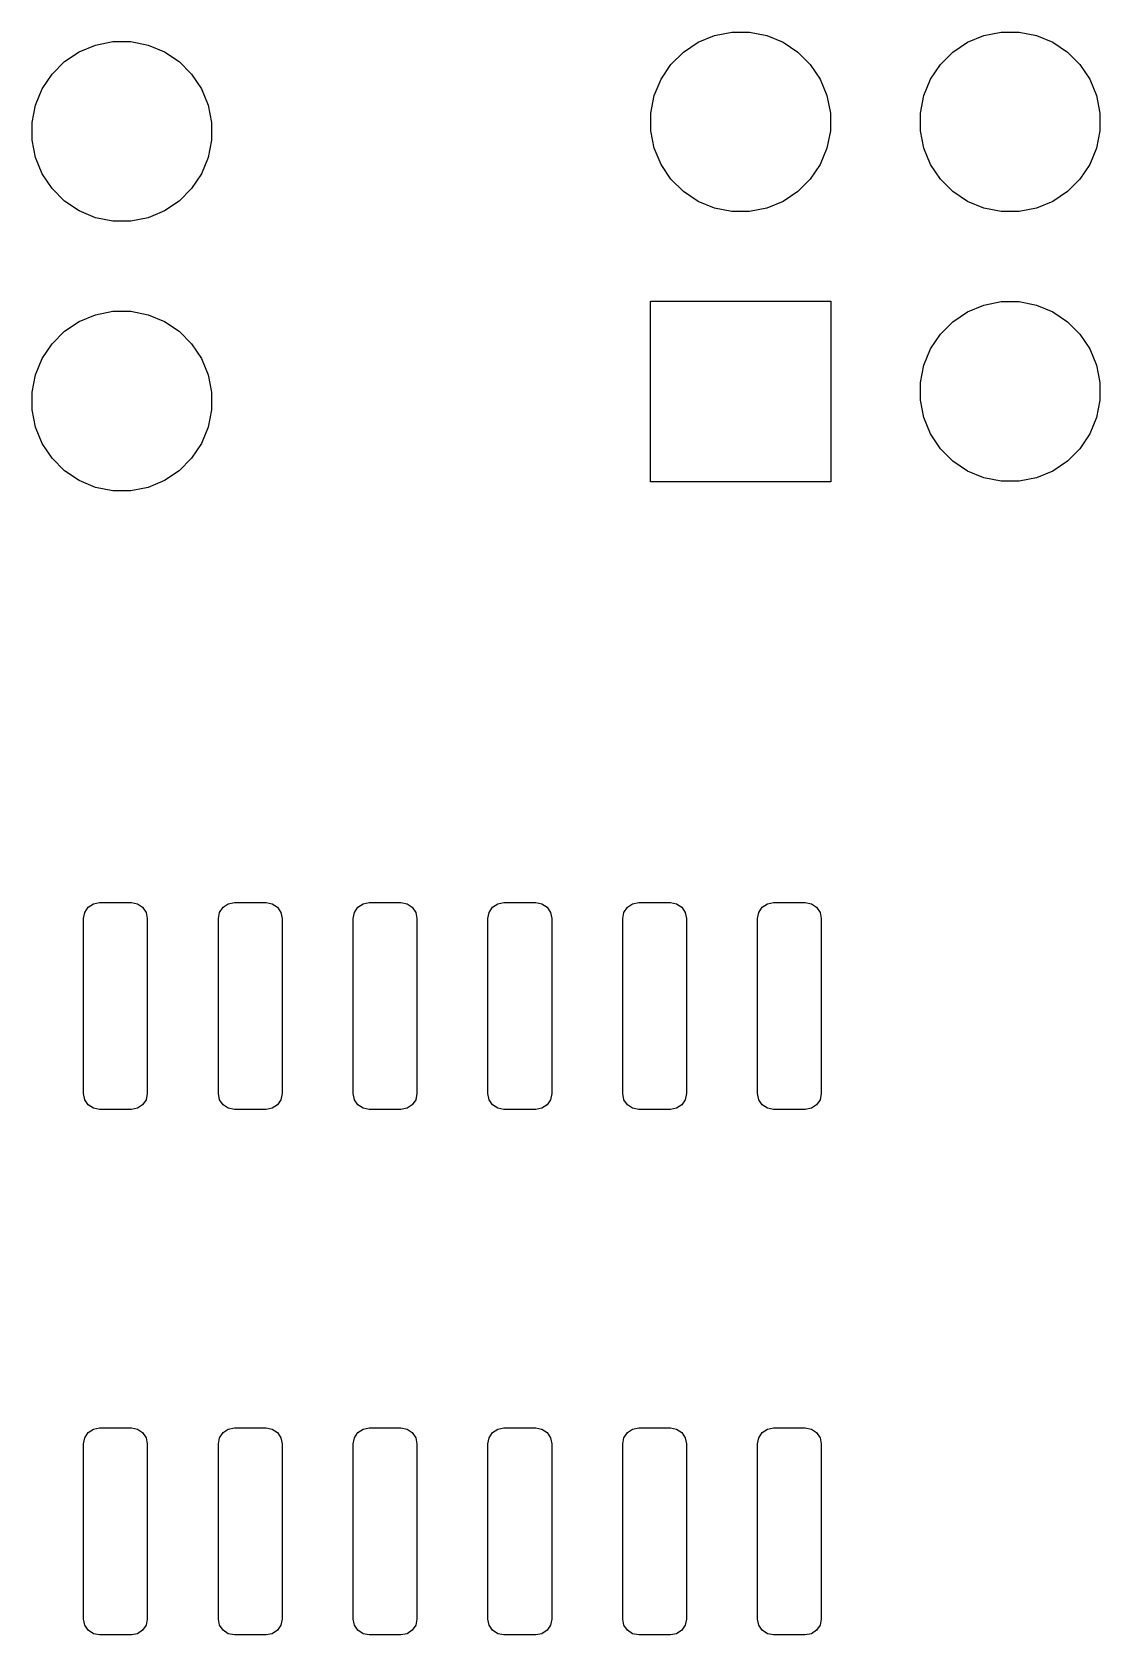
# Model space of a CAD drawing. Extents: x 107.3 to 199.4, y -97.4 to -51.6.
# Drawn here: x 153.36 to 163.43, y -70.67 to -55.57 of the extents above; entities that cross this region are included whole.
import ezdxf

# ---------------------------------------------------------------- set-up
doc = ezdxf.new("R2010")
doc.units = 0
doc.layers.add('BLACK', color=7, linetype='CONTINUOUS')

msp = doc.modelspace()

# ---------------------------------------------------------------- linework, layer by layer
at = {"layer": 'BLACK', "linetype": 'CONTINUOUS'}
for p, q in [((153.809313, -55.760367), (153.963258, -55.696601)), ((153.963258, -55.696601), (154.126685, -55.664093)), ((154.126685, -55.664093), (154.293315, -55.664093)), ((154.293315, -55.664093), (154.456742, -55.696601)), ((154.456742, -55.696601), (154.610687, -55.760367)), ((159.500766, -55.762941), (159.639313, -55.670367)), ((159.639313, -55.670367), (159.793258, -55.606601)), ((159.793258, -55.606601), (159.956685, -55.574093)), ((159.956685, -55.574093), (160.123315, -55.574093)), ((160.123315, -55.574093), (160.286742, -55.606601)), ((160.286742, -55.606601), (160.440687, -55.670367)), ((160.440687, -55.670367), (160.579234, -55.762941)), ((162.040766, -55.762941), (162.179313, -55.670367)), ((162.179313, -55.670367), (162.333258, -55.606601)), ((162.333258, -55.606601), (162.496685, -55.574093)), ((162.496685, -55.574093), (162.663315, -55.574093)), ((162.663315, -55.574093), (162.826742, -55.606601)), ((162.826742, -55.606601), (162.980687, -55.670367)), ((162.980687, -55.670367), (163.119234, -55.762941)), ((153.552941, -55.970766), (153.670766, -55.852941)), ((153.670766, -55.852941), (153.809313, -55.760367)), ((154.610687, -55.760367), (154.749234, -55.852941)), ((154.749234, -55.852941), (154.867059, -55.970766)), ((159.382941, -55.880766), (159.500766, -55.762941)), ((160.579234, -55.762941), (160.697059, -55.880766)), ((161.922941, -55.880766), (162.040766, -55.762941)), ((163.119234, -55.762941), (163.237059, -55.880766)), ((153.460367, -56.109313), (153.552941, -55.970766)), ((154.867059, -55.970766), (154.959633, -56.109313)), ((159.226601, -56.173258), (159.290367, -56.019313)), ((159.290367, -56.019313), (159.382941, -55.880766)), ((160.697059, -55.880766), (160.789633, -56.019313)), ((160.789633, -56.019313), (160.853399, -56.173258)), ((161.766601, -56.173258), (161.830367, -56.019313)), ((161.830367, -56.019313), (161.922941, -55.880766)), ((163.237059, -55.880766), (163.329633, -56.019313)), ((163.329633, -56.019313), (163.393399, -56.173258)), ((153.396601, -56.263258), (153.460367, -56.109313)), ((154.959633, -56.109313), (155.023399, -56.263258)), ((159.194093, -56.336685), (159.226601, -56.173258)), ((160.853399, -56.173258), (160.885907, -56.336685)), ((161.734093, -56.336685), (161.766601, -56.173258)), ((163.393399, -56.173258), (163.425907, -56.336685)), ((153.364093, -56.426685), (153.396601, -56.263258)), ((155.023399, -56.263258), (155.055907, -56.426685)), ((153.364093, -56.593315), (153.364093, -56.426685)), ((155.055907, -56.426685), (155.055907, -56.593315)), ((159.194093, -56.503315), (159.194093, -56.336685)), ((160.885907, -56.336685), (160.885907, -56.503315)), ((161.734093, -56.503315), (161.734093, -56.336685)), ((163.425907, -56.336685), (163.425907, -56.503315)), ((153.396601, -56.756742), (153.364093, -56.593315)), ((155.055907, -56.593315), (155.023399, -56.756742)), ((159.226601, -56.666742), (159.194093, -56.503315)), ((160.885907, -56.503315), (160.853399, -56.666742)), ((161.766601, -56.666742), (161.734093, -56.503315)), ((163.425907, -56.503315), (163.393399, -56.666742)), ((153.460367, -56.910687), (153.396601, -56.756742)), ((155.023399, -56.756742), (154.959633, -56.910687)), ((159.290367, -56.820687), (159.226601, -56.666742)), ((160.853399, -56.666742), (160.789633, -56.820687)), ((161.830367, -56.820687), (161.766601, -56.666742)), ((163.393399, -56.666742), (163.329633, -56.820687)), ((153.552941, -57.049234), (153.460367, -56.910687)), ((154.959633, -56.910687), (154.867059, -57.049234)), ((159.382941, -56.959234), (159.290367, -56.820687)), ((160.789633, -56.820687), (160.697059, -56.959234)), ((161.922941, -56.959234), (161.830367, -56.820687)), ((163.329633, -56.820687), (163.237059, -56.959234)), ((153.670766, -57.167059), (153.552941, -57.049234)), ((154.867059, -57.049234), (154.749234, -57.167059)), ((159.500766, -57.077059), (159.382941, -56.959234)), ((159.639313, -57.169633), (159.500766, -57.077059)), ((160.579234, -57.077059), (160.440687, -57.169633)), ((160.697059, -56.959234), (160.579234, -57.077059)), ((162.040766, -57.077059), (161.922941, -56.959234)), ((162.179313, -57.169633), (162.040766, -57.077059)), ((163.119234, -57.077059), (162.980687, -57.169633)), ((163.237059, -56.959234), (163.119234, -57.077059)), ((153.809313, -57.259633), (153.670766, -57.167059)), ((154.749234, -57.167059), (154.610687, -57.259633)), ((159.793258, -57.233399), (159.639313, -57.169633)), ((160.440687, -57.169633), (160.286742, -57.233399)), ((162.333258, -57.233399), (162.179313, -57.169633)), ((162.980687, -57.169633), (162.826742, -57.233399)), ((153.963258, -57.323399), (153.809313, -57.259633)), ((154.126685, -57.355907), (153.963258, -57.323399)), ((154.293315, -57.355907), (154.126685, -57.355907)), ((154.456742, -57.323399), (154.293315, -57.355907)), ((154.610687, -57.259633), (154.456742, -57.323399)), ((159.956685, -57.265907), (159.793258, -57.233399)), ((160.123315, -57.265907), (159.956685, -57.265907)), ((160.286742, -57.233399), (160.123315, -57.265907)), ((162.496685, -57.265907), (162.333258, -57.233399)), ((162.663315, -57.265907), (162.496685, -57.265907)), ((162.826742, -57.233399), (162.663315, -57.265907)), ((159.19, -59.81), (159.19, -58.11)), ((159.19, -58.11), (160.89, -58.11)), ((160.89, -58.11), (160.89, -59.81)), ((162.333258, -58.146601), (162.496685, -58.114093)), ((162.496685, -58.114093), (162.663315, -58.114093)), ((162.663315, -58.114093), (162.826742, -58.146601)), ((153.809313, -58.300367), (153.963258, -58.236601)), ((153.963258, -58.236601), (154.126685, -58.204093)), ((154.126685, -58.204093), (154.293315, -58.204093)), ((154.293315, -58.204093), (154.456742, -58.236601)), ((154.456742, -58.236601), (154.610687, -58.300367)), ((162.040766, -58.302941), (162.179313, -58.210367)), ((162.179313, -58.210367), (162.333258, -58.146601)), ((162.826742, -58.146601), (162.980687, -58.210367)), ((162.980687, -58.210367), (163.119234, -58.302941)), ((153.552941, -58.510766), (153.670766, -58.392941)), ((153.670766, -58.392941), (153.809313, -58.300367)), ((154.610687, -58.300367), (154.749234, -58.392941)), ((154.749234, -58.392941), (154.867059, -58.510766)), ((161.830367, -58.559313), (161.922941, -58.420766)), ((161.922941, -58.420766), (162.040766, -58.302941)), ((163.119234, -58.302941), (163.237059, -58.420766)), ((163.237059, -58.420766), (163.329633, -58.559313)), ((153.460367, -58.649313), (153.552941, -58.510766)), ((154.867059, -58.510766), (154.959633, -58.649313)), ((161.766601, -58.713258), (161.830367, -58.559313)), ((163.329633, -58.559313), (163.393399, -58.713258)), ((153.396601, -58.803258), (153.460367, -58.649313)), ((154.959633, -58.649313), (155.023399, -58.803258)), ((161.734093, -58.876685), (161.766601, -58.713258)), ((163.393399, -58.713258), (163.425907, -58.876685)), ((153.364093, -58.966685), (153.396601, -58.803258)), ((155.023399, -58.803258), (155.055907, -58.966685)), ((161.734093, -59.043315), (161.734093, -58.876685)), ((163.425907, -58.876685), (163.425907, -59.043315)), ((153.364093, -59.133315), (153.364093, -58.966685)), ((155.055907, -58.966685), (155.055907, -59.133315)), ((161.766601, -59.206742), (161.734093, -59.043315)), ((163.425907, -59.043315), (163.393399, -59.206742)), ((153.396601, -59.296742), (153.364093, -59.133315)), ((155.055907, -59.133315), (155.023399, -59.296742)), ((153.460367, -59.450687), (153.396601, -59.296742)), ((155.023399, -59.296742), (154.959633, -59.450687)), ((161.830367, -59.360687), (161.766601, -59.206742)), ((163.393399, -59.206742), (163.329633, -59.360687)), ((153.552941, -59.589234), (153.460367, -59.450687)), ((154.959633, -59.450687), (154.867059, -59.589234)), ((161.922941, -59.499234), (161.830367, -59.360687)), ((163.329633, -59.360687), (163.237059, -59.499234)), ((153.670766, -59.707059), (153.552941, -59.589234)), ((154.867059, -59.589234), (154.749234, -59.707059)), ((162.040766, -59.617059), (161.922941, -59.499234)), ((162.179313, -59.709633), (162.040766, -59.617059)), ((163.119234, -59.617059), (162.980687, -59.709633)), ((163.237059, -59.499234), (163.119234, -59.617059)), ((153.809313, -59.799633), (153.670766, -59.707059)), ((154.749234, -59.707059), (154.610687, -59.799633)), ((162.333258, -59.773399), (162.179313, -59.709633)), ((162.496685, -59.805907), (162.333258, -59.773399)), ((162.826742, -59.773399), (162.663315, -59.805907)), ((162.980687, -59.709633), (162.826742, -59.773399)), ((153.963258, -59.863399), (153.809313, -59.799633)), ((154.126685, -59.895907), (153.963258, -59.863399)), ((154.293315, -59.895907), (154.126685, -59.895907)), ((154.456742, -59.863399), (154.293315, -59.895907)), ((154.610687, -59.799633), (154.456742, -59.863399)), ((160.89, -59.81), (159.19, -59.81)), ((162.663315, -59.805907), (162.496685, -59.805907)), ((153.85, -63.925), (153.861418, -63.867597)), ((153.861418, -63.867597), (153.893934, -63.818934)), ((153.893934, -63.818934), (153.942597, -63.786418)), ((153.942597, -63.786418), (154, -63.775)), ((154, -63.775), (154.3, -63.775)), ((154.3, -63.775), (154.357403, -63.786418)), ((154.357403, -63.786418), (154.406066, -63.818934)), ((154.406066, -63.818934), (154.438582, -63.867597)), ((154.438582, -63.867597), (154.45, -63.925)), ((155.12, -63.925), (155.131418, -63.867597)), ((155.131418, -63.867597), (155.163934, -63.818934)), ((155.163934, -63.818934), (155.212597, -63.786418)), ((155.212597, -63.786418), (155.27, -63.775)), ((155.27, -63.775), (155.57, -63.775)), ((155.57, -63.775), (155.627403, -63.786418)), ((155.627403, -63.786418), (155.676066, -63.818934)), ((155.676066, -63.818934), (155.708582, -63.867597)), ((155.708582, -63.867597), (155.72, -63.925)), ((156.39, -63.925), (156.401418, -63.867597)), ((156.401418, -63.867597), (156.433934, -63.818934)), ((156.433934, -63.818934), (156.482597, -63.786418)), ((156.482597, -63.786418), (156.54, -63.775)), ((156.54, -63.775), (156.84, -63.775)), ((156.84, -63.775), (156.897403, -63.786418)), ((156.897403, -63.786418), (156.946066, -63.818934)), ((156.946066, -63.818934), (156.978582, -63.867597)), ((156.978582, -63.867597), (156.99, -63.925)), ((157.66, -63.925), (157.671418, -63.867597)), ((157.671418, -63.867597), (157.703934, -63.818934)), ((157.703934, -63.818934), (157.752597, -63.786418)), ((157.752597, -63.786418), (157.81, -63.775)), ((157.81, -63.775), (158.11, -63.775)), ((158.11, -63.775), (158.167403, -63.786418)), ((158.167403, -63.786418), (158.216066, -63.818934)), ((158.216066, -63.818934), (158.248582, -63.867597)), ((158.248582, -63.867597), (158.26, -63.925)), ((158.93, -63.925), (158.941418, -63.867597)), ((158.941418, -63.867597), (158.973934, -63.818934)), ((158.973934, -63.818934), (159.022597, -63.786418)), ((159.022597, -63.786418), (159.08, -63.775)), ((159.08, -63.775), (159.38, -63.775)), ((159.38, -63.775), (159.437403, -63.786418)), ((159.437403, -63.786418), (159.486066, -63.818934)), ((159.486066, -63.818934), (159.518582, -63.867597)), ((159.518582, -63.867597), (159.53, -63.925)), ((160.2, -63.925), (160.211418, -63.867597)), ((160.211418, -63.867597), (160.243934, -63.818934)), ((160.243934, -63.818934), (160.292597, -63.786418)), ((160.292597, -63.786418), (160.35, -63.775)), ((160.35, -63.775), (160.65, -63.775)), ((160.65, -63.775), (160.707403, -63.786418)), ((160.707403, -63.786418), (160.756066, -63.818934)), ((160.756066, -63.818934), (160.788582, -63.867597)), ((160.788582, -63.867597), (160.8, -63.925)), ((153.85, -65.575), (153.85, -63.925)), ((154.45, -63.925), (154.45, -65.575)), ((155.12, -65.575), (155.12, -63.925)), ((155.72, -63.925), (155.72, -65.575)), ((156.39, -65.575), (156.39, -63.925)), ((156.99, -63.925), (156.99, -65.575)), ((157.66, -65.575), (157.66, -63.925)), ((158.26, -63.925), (158.26, -65.575)), ((158.93, -65.575), (158.93, -63.925)), ((159.53, -63.925), (159.53, -65.575)), ((160.2, -65.575), (160.2, -63.925)), ((160.8, -63.925), (160.8, -65.575)), ((153.861418, -65.632403), (153.85, -65.575)), ((153.893934, -65.681066), (153.861418, -65.632403)), ((153.942597, -65.713582), (153.893934, -65.681066)), ((154.406066, -65.681066), (154.357403, -65.713582)), ((154.438582, -65.632403), (154.406066, -65.681066)), ((154.45, -65.575), (154.438582, -65.632403)), ((155.131418, -65.632403), (155.12, -65.575)), ((155.163934, -65.681066), (155.131418, -65.632403)), ((155.212597, -65.713582), (155.163934, -65.681066)), ((155.676066, -65.681066), (155.627403, -65.713582)), ((155.708582, -65.632403), (155.676066, -65.681066)), ((155.72, -65.575), (155.708582, -65.632403)), ((156.401418, -65.632403), (156.39, -65.575)), ((156.433934, -65.681066), (156.401418, -65.632403)), ((156.482597, -65.713582), (156.433934, -65.681066)), ((156.946066, -65.681066), (156.897403, -65.713582)), ((156.978582, -65.632403), (156.946066, -65.681066)), ((156.99, -65.575), (156.978582, -65.632403)), ((157.671418, -65.632403), (157.66, -65.575)), ((157.703934, -65.681066), (157.671418, -65.632403)), ((157.752597, -65.713582), (157.703934, -65.681066)), ((158.216066, -65.681066), (158.167403, -65.713582)), ((158.248582, -65.632403), (158.216066, -65.681066)), ((158.26, -65.575), (158.248582, -65.632403)), ((158.941418, -65.632403), (158.93, -65.575)), ((158.973934, -65.681066), (158.941418, -65.632403)), ((159.022597, -65.713582), (158.973934, -65.681066)), ((159.486066, -65.681066), (159.437403, -65.713582)), ((159.518582, -65.632403), (159.486066, -65.681066)), ((159.53, -65.575), (159.518582, -65.632403)), ((160.211418, -65.632403), (160.2, -65.575)), ((160.243934, -65.681066), (160.211418, -65.632403)), ((160.292597, -65.713582), (160.243934, -65.681066)), ((160.756066, -65.681066), (160.707403, -65.713582)), ((160.788582, -65.632403), (160.756066, -65.681066)), ((160.8, -65.575), (160.788582, -65.632403)), ((154, -65.725), (153.942597, -65.713582)), ((154.3, -65.725), (154, -65.725)), ((154.357403, -65.713582), (154.3, -65.725)), ((155.27, -65.725), (155.212597, -65.713582)), ((155.57, -65.725), (155.27, -65.725)), ((155.627403, -65.713582), (155.57, -65.725)), ((156.54, -65.725), (156.482597, -65.713582)), ((156.84, -65.725), (156.54, -65.725)), ((156.897403, -65.713582), (156.84, -65.725)), ((157.81, -65.725), (157.752597, -65.713582)), ((158.11, -65.725), (157.81, -65.725)), ((158.167403, -65.713582), (158.11, -65.725)), ((159.08, -65.725), (159.022597, -65.713582)), ((159.38, -65.725), (159.08, -65.725)), ((159.437403, -65.713582), (159.38, -65.725)), ((160.35, -65.725), (160.292597, -65.713582)), ((160.65, -65.725), (160.35, -65.725)), ((160.707403, -65.713582), (160.65, -65.725)), ((153.85, -68.875), (153.861418, -68.817597)), ((153.861418, -68.817597), (153.893934, -68.768934)), ((153.893934, -68.768934), (153.942597, -68.736418)), ((153.942597, -68.736418), (154, -68.725)), ((154, -68.725), (154.3, -68.725)), ((154.3, -68.725), (154.357403, -68.736418)), ((154.357403, -68.736418), (154.406066, -68.768934)), ((154.406066, -68.768934), (154.438582, -68.817597)), ((154.438582, -68.817597), (154.45, -68.875)), ((155.12, -68.875), (155.131418, -68.817597)), ((155.131418, -68.817597), (155.163934, -68.768934)), ((155.163934, -68.768934), (155.212597, -68.736418)), ((155.212597, -68.736418), (155.27, -68.725)), ((155.27, -68.725), (155.57, -68.725)), ((155.57, -68.725), (155.627403, -68.736418)), ((155.627403, -68.736418), (155.676066, -68.768934)), ((155.676066, -68.768934), (155.708582, -68.817597)), ((155.708582, -68.817597), (155.72, -68.875)), ((156.39, -68.875), (156.401418, -68.817597)), ((156.401418, -68.817597), (156.433934, -68.768934)), ((156.433934, -68.768934), (156.482597, -68.736418)), ((156.482597, -68.736418), (156.54, -68.725)), ((156.54, -68.725), (156.84, -68.725)), ((156.84, -68.725), (156.897403, -68.736418)), ((156.897403, -68.736418), (156.946066, -68.768934)), ((156.946066, -68.768934), (156.978582, -68.817597)), ((156.978582, -68.817597), (156.99, -68.875)), ((157.66, -68.875), (157.671418, -68.817597)), ((157.671418, -68.817597), (157.703934, -68.768934)), ((157.703934, -68.768934), (157.752597, -68.736418)), ((157.752597, -68.736418), (157.81, -68.725)), ((157.81, -68.725), (158.11, -68.725)), ((158.11, -68.725), (158.167403, -68.736418)), ((158.167403, -68.736418), (158.216066, -68.768934)), ((158.216066, -68.768934), (158.248582, -68.817597)), ((158.248582, -68.817597), (158.26, -68.875)), ((158.93, -68.875), (158.941418, -68.817597)), ((158.941418, -68.817597), (158.973934, -68.768934)), ((158.973934, -68.768934), (159.022597, -68.736418)), ((159.022597, -68.736418), (159.08, -68.725)), ((159.08, -68.725), (159.38, -68.725)), ((159.38, -68.725), (159.437403, -68.736418)), ((159.437403, -68.736418), (159.486066, -68.768934)), ((159.486066, -68.768934), (159.518582, -68.817597)), ((159.518582, -68.817597), (159.53, -68.875)), ((160.2, -68.875), (160.211418, -68.817597)), ((160.211418, -68.817597), (160.243934, -68.768934)), ((160.243934, -68.768934), (160.292597, -68.736418)), ((160.292597, -68.736418), (160.35, -68.725)), ((160.35, -68.725), (160.65, -68.725)), ((160.65, -68.725), (160.707403, -68.736418)), ((160.707403, -68.736418), (160.756066, -68.768934)), ((160.756066, -68.768934), (160.788582, -68.817597)), ((160.788582, -68.817597), (160.8, -68.875)), ((153.85, -70.525), (153.85, -68.875)), ((154.45, -68.875), (154.45, -70.525)), ((155.12, -70.525), (155.12, -68.875)), ((155.72, -68.875), (155.72, -70.525)), ((156.39, -70.525), (156.39, -68.875)), ((156.99, -68.875), (156.99, -70.525)), ((157.66, -70.525), (157.66, -68.875)), ((158.26, -68.875), (158.26, -70.525)), ((158.93, -70.525), (158.93, -68.875)), ((159.53, -68.875), (159.53, -70.525)), ((160.2, -70.525), (160.2, -68.875)), ((160.8, -68.875), (160.8, -70.525)), ((153.861418, -70.582403), (153.85, -70.525)), ((153.893934, -70.631066), (153.861418, -70.582403)), ((153.942597, -70.663582), (153.893934, -70.631066)), ((154, -70.675), (153.942597, -70.663582)), ((154.357403, -70.663582), (154.3, -70.675)), ((154.406066, -70.631066), (154.357403, -70.663582)), ((154.438582, -70.582403), (154.406066, -70.631066)), ((154.45, -70.525), (154.438582, -70.582403)), ((155.131418, -70.582403), (155.12, -70.525)), ((155.163934, -70.631066), (155.131418, -70.582403)), ((155.212597, -70.663582), (155.163934, -70.631066)), ((155.27, -70.675), (155.212597, -70.663582)), ((155.627403, -70.663582), (155.57, -70.675)), ((155.676066, -70.631066), (155.627403, -70.663582)), ((155.708582, -70.582403), (155.676066, -70.631066)), ((155.72, -70.525), (155.708582, -70.582403)), ((156.401418, -70.582403), (156.39, -70.525)), ((156.433934, -70.631066), (156.401418, -70.582403)), ((156.482597, -70.663582), (156.433934, -70.631066)), ((156.54, -70.675), (156.482597, -70.663582)), ((156.897403, -70.663582), (156.84, -70.675)), ((156.946066, -70.631066), (156.897403, -70.663582)), ((156.978582, -70.582403), (156.946066, -70.631066)), ((156.99, -70.525), (156.978582, -70.582403)), ((157.671418, -70.582403), (157.66, -70.525)), ((157.703934, -70.631066), (157.671418, -70.582403)), ((157.752597, -70.663582), (157.703934, -70.631066)), ((157.81, -70.675), (157.752597, -70.663582)), ((158.167403, -70.663582), (158.11, -70.675)), ((158.216066, -70.631066), (158.167403, -70.663582)), ((158.248582, -70.582403), (158.216066, -70.631066)), ((158.26, -70.525), (158.248582, -70.582403)), ((158.941418, -70.582403), (158.93, -70.525)), ((158.973934, -70.631066), (158.941418, -70.582403)), ((159.022597, -70.663582), (158.973934, -70.631066)), ((159.08, -70.675), (159.022597, -70.663582)), ((159.437403, -70.663582), (159.38, -70.675)), ((159.486066, -70.631066), (159.437403, -70.663582)), ((159.518582, -70.582403), (159.486066, -70.631066)), ((159.53, -70.525), (159.518582, -70.582403)), ((160.211418, -70.582403), (160.2, -70.525)), ((160.243934, -70.631066), (160.211418, -70.582403)), ((160.292597, -70.663582), (160.243934, -70.631066)), ((160.35, -70.675), (160.292597, -70.663582)), ((160.707403, -70.663582), (160.65, -70.675)), ((160.756066, -70.631066), (160.707403, -70.663582)), ((160.788582, -70.582403), (160.756066, -70.631066)), ((160.8, -70.525), (160.788582, -70.582403)), ((154.3, -70.675), (154, -70.675)), ((155.57, -70.675), (155.27, -70.675)), ((156.84, -70.675), (156.54, -70.675)), ((158.11, -70.675), (157.81, -70.675)), ((159.38, -70.675), (159.08, -70.675)), ((160.65, -70.675), (160.35, -70.675))]:
    msp.add_line(p, q, dxfattribs=at)

doc.saveas('drawing.dxf')
